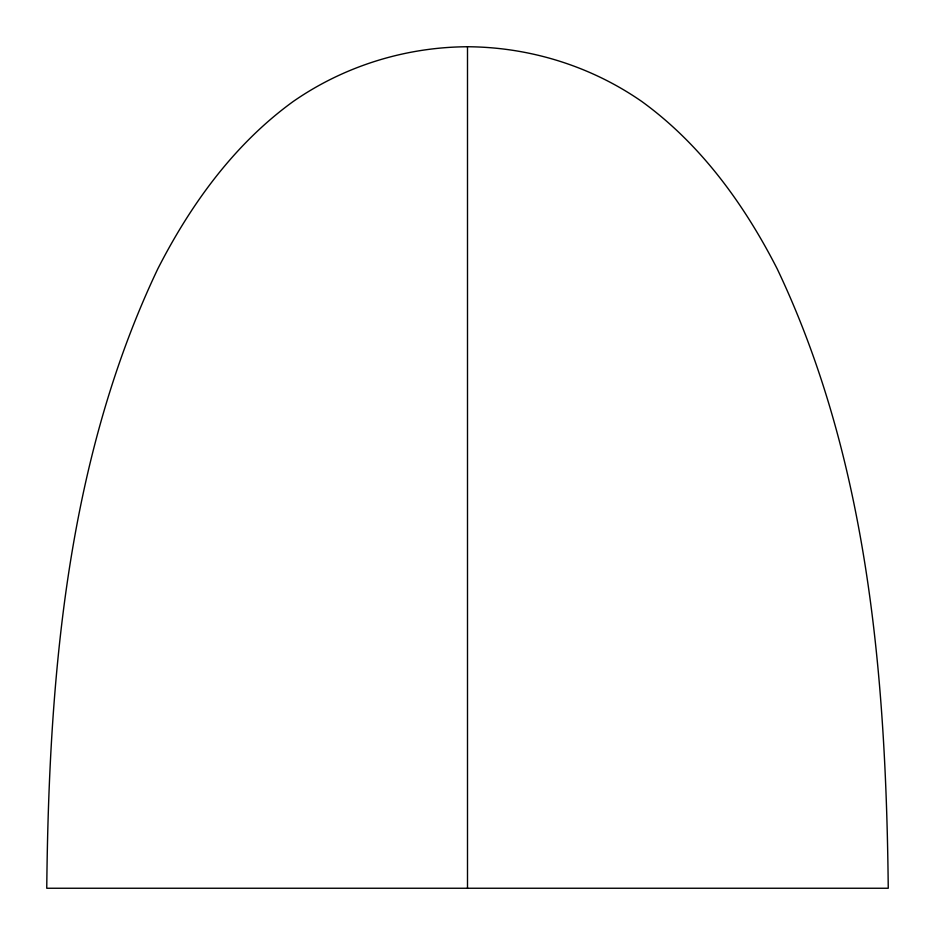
<?xml version="1.0" encoding="UTF-8"?>
<svg xmlns="http://www.w3.org/2000/svg" width="935" height="935" viewBox="0 0 935 935"><rect width="100%" height="100%" fill="white"/><g stroke="black" fill="none" stroke-linecap="round" stroke-linejoin="round"><path stroke-width="1.4" d="M467.5 46.75C405.428 47.077 344.197 66.069 293.181 101.506C234.147 144.27 190.682 204.484 157.805 268.848C66.397 461.107 48.971 678.272 46.75 888.25L888.25 888.25C886.029 678.272 868.603 461.107 777.195 268.848C744.318 204.484 700.853 144.27 641.819 101.506C590.803 66.069 529.572 47.077 467.5 46.75L467.5 888.25"/></g></svg>
